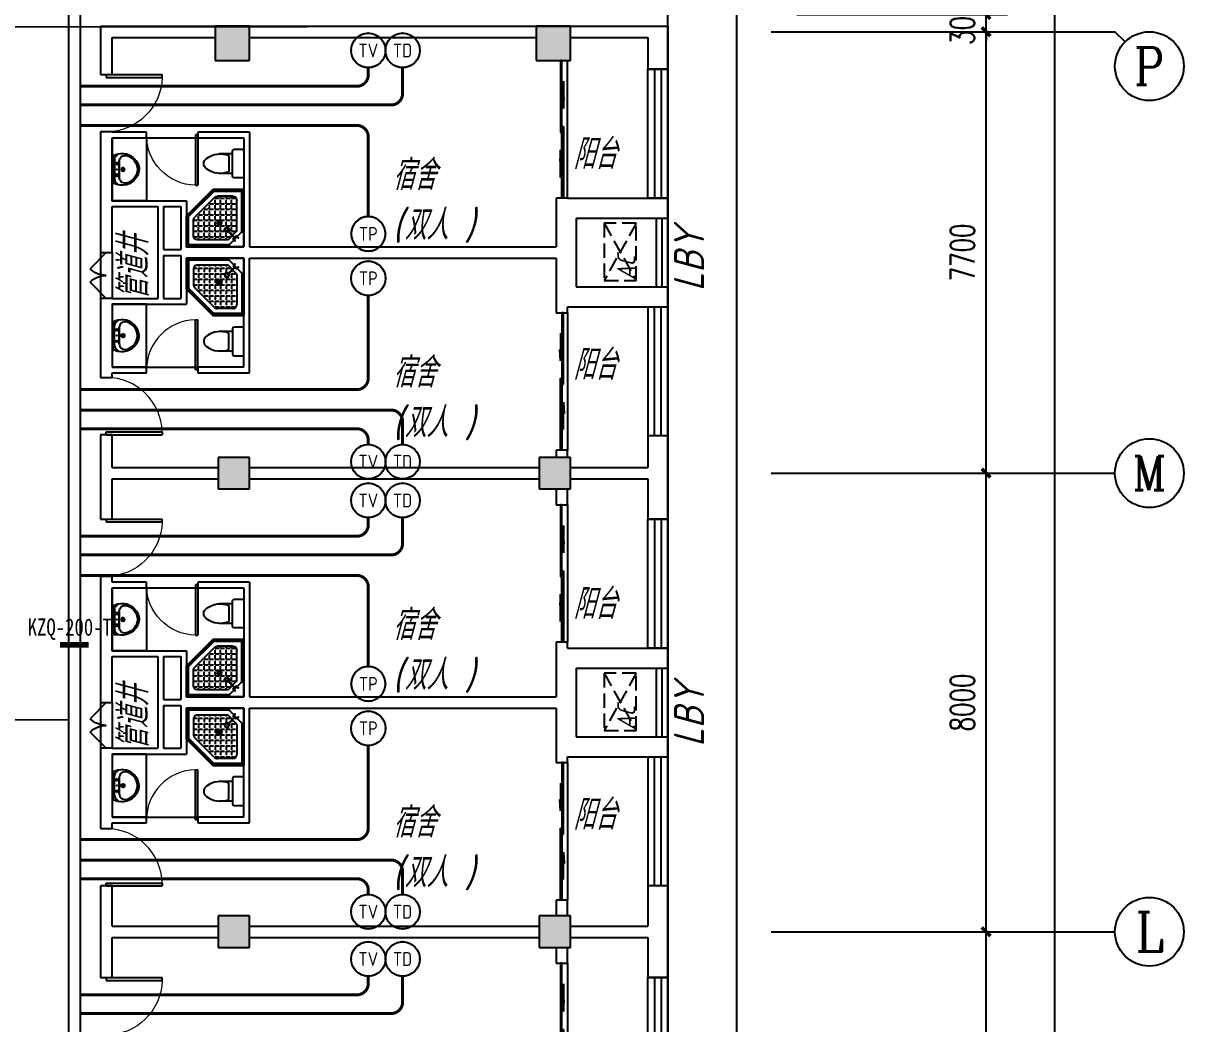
# Model space of a CAD drawing. Extents: x 0 to 2972856, y -1269770 to 0.
# Drawn here: x 2770806 to 2791056, y -901371 to -883916 of the extents above; entities that cross this region are included whole.
import ezdxf
from ezdxf.enums import TextEntityAlignment as Align

# ---------------------------------------------------------------- set-up
doc = ezdxf.new("R2010")
doc.units = 0
doc.header["$LTSCALE"] = 1000
doc.header["$PDSIZE"] = 50
doc.linetypes.add('DASH', pattern=[0.35, 0.25, -0.1])
for name, color, linetype in [('1-建筑底图', 8, 'Continuous'), ('AXIS_TEXT', 7, 'Continuous'), ('CABLETRAY_DIM', 3, 'Continuous'), ('CABLETRAY_PDS', 4, 'Continuous'), ('EQUIP-通讯', 3, 'Continuous'), ('PUB_TEXT', 7, 'Continuous'), ('WIRE-综合布线', 4, 'Continuous'), ('抗震支吊架', 2, 'Continuous'), ('洁具', 251, 'Continuous'), ('空调外机', 251, 'Continuous')]:
    doc.layers.add(name, color=color, linetype=linetype)
doc.styles.add('_TCH_AXIS', font='COMPLEX', dxfattribs={"bigfont": 'GBCBIG'})
doc.styles.add('_TEL_ATTDEF', font='GBENOR', dxfattribs={"width": 0.8, "height": 3, "bigfont": 'GBCBIG'})
doc.styles.add('_TEL_DIM', font='SIMPLEX', dxfattribs={"width": 0.8, "height": 3.5, "bigfont": 'HZTXT'})
doc.styles.add('A_DIM_T3', font='SIMPLEX', dxfattribs={"width": 0.7, "bigfont": 'HZ'})
doc.styles.add('COMPLEX', font='COMPLEX')
doc.styles.add('kzcad', font='', dxfattribs={"width": 0.8})
doc.styles.get("Standard").update_dxf_attribs({"font": 'gbeitc.shx', "bigfont": 'gbcbig.shx'})
doc.styles.get('kzcad').set_extended_font_data('SimSun')
doc.linetypes.add('JIEDI', pattern='A,1.25,-0.25,0.25,-0.25,0.625,["/",Standard,S=0.6,R=0,X=0,Y=-0.3],0.625,-0.25,0.25,-0.25', length=4)
doc.dimstyles.new('_TCH_ARCH&&150', dxfattribs={"dimtxt": 420, "dimasz": 150, "dimexe": 375, "dimexo": 450, "dimgap": 202.5, "dimtad": 1, "dimdec": 0, "dimzin": 0, "dimdsep": 46, "dimtxsty": 'A_DIM_T3', "dimblk": 'ARCHTICK', "dimcen": 0.09, "dimclrt": 7, "dimazin": 2, "dimtfac": 1, "dimtdec": 0, "dimtix": 1, "dimtmove": 2, "dimatfit": 3, "dimfxl": 150, "dimtolj": 1, "dimtzin": 0, "dimarcsym": 0})

# ---------------------------------------------------------------- blocks, each defined once
blk = doc.blocks.new('$equip$00003204')
at = {"const_width": 0.05}
blk.add_lwpolyline([(0, 0.5, -1), (0, -0.5, -1), (0, 0.5, 0.021884)], format="xyb", dxfattribs=at)
blk.add_circle((0, 0), 0.5)
for p in [(0, 0.5), (-0.5, 0), (0.5, 0), (0, -0.5)]:
    blk.add_point(p)
at = {"color": 7, "style": '_TEL_ATTDEF'}
blk.add_attdef('$TEXT$', text='', height=0.4, dxfattribs=at).set_placement((0, 0), align=Align.MIDDLE_CENTER)
at = {"color": 7, "style": '_TEL_DIM', "flags": 1}
for tag in ['A', 'REMARK']:
    blk.add_attdef(tag, text='', height=0.00002, dxfattribs=at).set_placement((0, 0), align=Align.MIDDLE_CENTER)
blk = doc.blocks.new('$equip$00003209')
at = {"const_width": 0.05}
blk.add_lwpolyline([(0, 0.5, -1), (0, -0.5, -1), (0, 0.5, 0.021884)], format="xyb", dxfattribs=at)
blk.add_circle((0, 0), 0.5)
for p in [(0, 0.5), (-0.5, 0), (0.5, 0), (0, -0.5)]:
    blk.add_point(p)
at = {"color": 7, "style": '_TEL_ATTDEF'}
blk.add_attdef('$TEXT$', text='', height=0.4, dxfattribs=at).set_placement((0, 0), align=Align.MIDDLE_CENTER)
at = {"color": 7, "style": '_TEL_DIM', "flags": 1}
for tag in ['A', 'REMARK']:
    blk.add_attdef(tag, text='', height=0.00002, dxfattribs=at).set_placement((0, 0), align=Align.MIDDLE_CENTER)
blk = doc.blocks.new('$equip$00003208')
at = {"const_width": 0.05}
blk.add_lwpolyline([(0, 0.5, -1), (0, -0.5, -1), (0, 0.5, 0.021884)], format="xyb", dxfattribs=at)
blk.add_circle((0, 0), 0.5)
for p in [(0, 0.5), (-0.5, 0), (0.5, 0), (0, -0.5)]:
    blk.add_point(p)
at = {"color": 7, "style": '_TEL_ATTDEF'}
blk.add_attdef('$TEXT$', text='', height=0.4, dxfattribs=at).set_placement((0, 0), align=Align.MIDDLE_CENTER)
at = {"color": 7, "style": '_TEL_DIM', "flags": 1}
for tag in ['A', 'REMARK']:
    blk.add_attdef(tag, text='', height=0.00002, dxfattribs=at).set_placement((0, 0), align=Align.MIDDLE_CENTER)
blk = doc.blocks.new('1F平面-CAD导入_dwg_Drawing4_t3_dwg_$plan$00001613-474159-1F-927810-1F')
at = {"layer": '洁具'}
for p, q in [((-30, 250), (-170, 250)), ((-200, 170), (-430, 170)), ((-260, -140), (-260, 140)), ((-200, -170), (-200, -220)), ((-170, -250), (-30, -250))]:
    blk.add_line(p, q, dxfattribs=at)
for points in [[(-200, 220), (-200, 170), (-200, -170), (-430, -170)], [(0, -220), (0, 220)]]:
    blk.add_lwpolyline(points, dxfattribs=at)
for centre, radius, start, end in [((-170, 220), 30, 90, 180), ((-30, 220), 30, 0, 90), ((-590, 0), 110, 123.4509, 236.5491), ((-413, -227), 398, 67.4505, 126.6381), ((-413, 227), 398, 233.3619, 292.5495), ((-170, -220), 30, 180, 270), ((-30, -220), 30, 270, 0)]:
    blk.add_arc(centre, radius, start, end, dxfattribs=at)
blk = doc.blocks.new('$lvtry$00000169')
at = {"color": 0}
for p, q in [((259, -36), (259, 0)), ((259, -36), (36, -259)), ((276, -120), (120, -276)), ((144, -151), (291, -298)), ((151, -144), (298, -291)), ((259, -24), (976, -24)), ((259, -36), (964, -36)), ((270, -213), (270, -143)), ((276, -120), (808, -120)), ((366, -213), (366, -143)), ((462, -213), (462, -143)), ((558, -213), (558, -143)), ((655, -213), (655, -143)), ((751, -213), (751, -143)), ((847, -213), (847, -143)), ((880, -192), (880, -460)), ((964, -36), (976, -24)), ((964, -36), (964, -525)), ((976, -24), (976, -530)), ((36, -259), (0, -259)), ((24, -259), (24, -976)), ((36, -259), (36, -964)), ((120, -276), (120, -808)), ((120, -309), (147, -309)), ((173, -309), (173, -239)), ((173, -309), (243, -309)), ((173, -405), (173, -335)), ((183, -213), (205, -213)), ((220, -213), (243, -213)), ((270, -213), (340, -213)), ((270, -263), (270, -239)), ((270, -405), (270, -335)), ((334, -309), (340, -309)), ((366, -213), (436, -213)), ((366, -309), (366, -239)), ((366, -309), (436, -309)), ((366, -405), (366, -335)), ((462, -213), (532, -213)), ((462, -309), (462, -239)), ((462, -309), (532, -309)), ((462, -405), (462, -335)), ((558, -213), (628, -213)), ((558, -309), (558, -239)), ((558, -309), (628, -309)), ((558, -405), (558, -335)), ((655, -213), (725, -213)), ((655, -309), (655, -239)), ((655, -309), (725, -309)), ((655, -405), (655, -335)), ((751, -213), (821, -213)), ((751, -309), (751, -239)), ((751, -309), (821, -309)), ((751, -405), (751, -335)), ((847, -213), (880, -213)), ((847, -309), (847, -239)), ((847, -309), (880, -309)), ((847, -405), (847, -335)), ((120, -405), (147, -405)), ((120, -501), (147, -501)), ((120, -598), (147, -598)), ((173, -405), (243, -405)), ((173, -501), (173, -431)), ((173, -501), (243, -501)), ((173, -598), (173, -528)), ((173, -598), (243, -598)), ((270, -405), (340, -405)), ((270, -501), (270, -431)), ((270, -501), (340, -501)), ((270, -598), (270, -528)), ((270, -598), (340, -598)), ((366, -405), (379, -405)), ((366, -501), (366, -431)), ((366, -501), (436, -501)), ((366, -598), (366, -528)), ((366, -598), (436, -598)), ((462, -405), (532, -405)), ((462, -501), (462, -431)), ((462, -501), (532, -501)), ((462, -598), (462, -528)), ((462, -598), (532, -598)), ((859, -511), (511, -859)), ((964, -525), (525, -964)), ((976, -530), (530, -976)), ((558, -405), (628, -405)), ((558, -501), (558, -431)), ((558, -501), (628, -501)), ((558, -598), (558, -528)), ((558, -598), (628, -598)), ((655, -405), (725, -405)), ((655, -501), (655, -431)), ((655, -501), (725, -501)), ((655, -598), (655, -528)), ((655, -598), (725, -598)), ((751, -405), (821, -405)), ((751, -501), (751, -431)), ((751, -501), (821, -501)), ((751, -598), (751, -528)), ((751, -598), (773, -598)), ((847, -405), (880, -405)), ((847, -501), (847, -431)), ((847, -501), (867, -501)), ((964, -525), (976, -530)), ((120, -694), (147, -694)), ((120, -790), (147, -790)), ((173, -694), (173, -624)), ((173, -694), (243, -694)), ((173, -790), (173, -720)), ((173, -790), (243, -790)), ((270, -694), (270, -624)), ((270, -694), (340, -694)), ((270, -790), (270, -720)), ((270, -790), (340, -790)), ((366, -694), (366, -624)), ((366, -694), (436, -694)), ((366, -790), (366, -720)), ((366, -790), (436, -790)), ((462, -694), (462, -624)), ((462, -694), (532, -694)), ((462, -790), (462, -720)), ((462, -790), (532, -790)), ((558, -694), (558, -624)), ((558, -694), (628, -694)), ((558, -790), (558, -720)), ((558, -790), (580, -790)), ((655, -694), (655, -624)), ((655, -694), (676, -694)), ((36, -964), (24, -976)), ((24, -976), (530, -976)), ((36, -964), (525, -964)), ((173, -878), (173, -816)), ((192, -880), (460, -880)), ((270, -880), (270, -816)), ((366, -880), (366, -816)), ((462, -880), (462, -816)), ((525, -964), (530, -976))]:
    blk.add_line(p, q, dxfattribs=at)
blk.add_lwpolyline([(0, 0), (0, -1000), (540, -1000), (1000, -540), (1000, 0)], close=True)
for points in [[(0, 0), (0, -1000)], [(0, 0), (1000, 0)], [(1000, 0), (1000, -540)], [(136, -190), (148, -178), (132, -162), (121, -174)], [(190, -136), (178, -148), (162, -132), (174, -121)], [(1000, -540), (540, -1000)], [(0, -1000), (540, -1000)]]:
    blk.add_lwpolyline(points, close=True, dxfattribs=at)
for radius in [43.8, 31.1]:
    blk.add_circle((416, -428), radius, dxfattribs=at)
for centre, radius, start, end in [((808, -192), 72, 0, 90), ((296, -296), 40.6, 142.583, 128.4197), ((296, -296), 28.6, 145.828, 125.6599), ((808, -460), 72, 315, 0), ((192, -808), 72, 180, 270), ((460, -808), 72, 270, 315)]:
    blk.add_arc(centre, radius, start, end, dxfattribs=at)
for p in [(103, -156, 0), (156, -102, 0), (416, -428, 0)]:
    blk.add_point(p, dxfattribs=at)
blk = doc.blocks.new('$lvtry$00000178')
at = {"color": 0}
for p, q in [((-238, 0), (238, 0)), ((-214, -36), (-272, -91)), ((-180, -23), (180, -23)), ((-142, -105), (140, -105)), ((140, -105), (-142, -105)), ((216, -37), (268, -91))]:
    blk.add_line(p, q, dxfattribs=at)
blk.add_lwpolyline([(-104, -430, 0.224698), (110, -425, 0.348046), (269, -79), (239, 0), (-241, 0), (-271, -79, 0.356844)], format="xyb", close=True, dxfattribs=at)
for centre, radius in [((-100, -65), 16.3), ((1, -172), 31.6), ((100, -65), 16.3)]:
    blk.add_circle(centre, radius, dxfattribs=at)
at = {"color": 0, "lineweight": 13}
blk.add_circle((1, -172), 23, dxfattribs=at)
at = {"color": 0}
for centre, radius, start, end in [((-142, -205), 100, 90, 190.5602), ((-180, -73), 50, 90, 133.181), ((140, -205), 100, 349.4398, 90), ((180, -73), 50, 44.5607, 90), ((-1, -179), 243, 190.5602, 349.4398)]:
    blk.add_arc(centre, radius, start, end, dxfattribs=at)
for p in [(0, -65), (1, -172)]:
    blk.add_point(p, dxfattribs=at)
blk = doc.blocks.new('A$C70365C93')
at = {"layer": '洁具'}
blk.add_lwpolyline([(-1900, 2300), (-1900, 1700), (-800, 1700), (-800, 2300)], close=True, dxfattribs=at)
blk.add_blockref('$lvtry$00000178', (-1350, 2280), dxfattribs=at)
at = {"layer": '洁具', "rotation": 180}
blk.add_blockref('$lvtry$00000169', (0, 0), dxfattribs=at)
at = {"layer": '洁具', "extrusion": (0, 0, -1), "xscale": -1, "zscale": -1, "rotation": 90}
blk.add_blockref('1F平面-CAD导入_dwg_Drawing4_t3_dwg_$plan$00001613-474159-1F-927810-1F', (1450, 0), dxfattribs=at)
blk = doc.blocks.new('A$Cf5a72a1b')
at = {"layer": '空调外机', "linetype": 'DASH'}
for p, q in [((1000, 563), (0, 0)), ((1000, 0), (0, 563))]:
    blk.add_line(p, q, dxfattribs=at)
blk.add_lwpolyline([(1000, 563), (0, 563), (0, 0), (1000, 0)], close=True, dxfattribs=at)
at = {"layer": 'PUB_TEXT'}
blk.add_text('AC', height=315, dxfattribs=at).set_placement((5, 18))
blk = doc.blocks.new('_ArchTick')
at = {"color": 0, "linetype": 'ByBlock', "const_width": 0.4}
blk.add_lwpolyline([(-0.5, -0.5), (0.5, 0.5)], dxfattribs=at)
blk = doc.blocks.new('*D75')
at = {"layer": '1-建筑底图', "color": 0, "lineweight": -2, "transparency": 16777216}
for p, q in [((2169527, -728326), (2174402, -728326)), ((2174027, -807926), (2174027, -728326)), ((2169527, -807926), (2174402, -807926))]:
    blk.add_line(p, q, dxfattribs=at)
at = {"layer": 'Defpoints', "color": 0, "transparency": 16777216}
for p in [(2169077, -728326), (2174027, -728326), (2169077, -807926)]:
    blk.add_point(p, dxfattribs=at)
at = {"layer": '1-建筑底图', "color": 0, "lineweight": -2, "transparency": 16777216, "xscale": 150, "yscale": 150, "zscale": 150}
for p, rotation in [((2174027, -728326), 90), ((2174027, -807926), 270)]:
    blk.add_blockref('_ArchTick', p, dxfattribs=dict(at, rotation=rotation))
at = {"layer": '1-建筑底图', "color": 7, "transparency": 16777216, "insert": (2173614, -768126), "char_height": 420, "attachment_point": 5, "rotation": 90, "style": 'A_DIM_T3'}
blk.add_mtext('\\A1;79600', dxfattribs=at)
blk = doc.blocks.new('*D84')
at = {"layer": '1-建筑底图', "color": 0, "lineweight": -2, "transparency": 16777216}
for p, q in [((2169527, -756126), (2173202, -756126)), ((2172827, -764126), (2172827, -756126)), ((2169527, -764126), (2173202, -764126))]:
    blk.add_line(p, q, dxfattribs=at)
at = {"layer": 'Defpoints', "color": 0, "transparency": 16777216}
for p in [(2169077, -756126), (2172827, -756126), (2169077, -764126)]:
    blk.add_point(p, dxfattribs=at)
at = {"layer": '1-建筑底图', "color": 0, "lineweight": -2, "transparency": 16777216, "xscale": 150, "yscale": 150, "zscale": 150}
for p, rotation in [((2172827, -756126), 90), ((2172827, -764126), 270)]:
    blk.add_blockref('_ArchTick', p, dxfattribs=dict(at, rotation=rotation))
at = {"layer": '1-建筑底图', "color": 7, "transparency": 16777216, "insert": (2172414, -760126), "char_height": 420, "attachment_point": 5, "rotation": 90, "style": 'A_DIM_T3'}
blk.add_mtext('\\A1;8000', dxfattribs=at)
blk = doc.blocks.new('*D85')
at = {"layer": '1-建筑底图', "color": 0, "lineweight": -2, "transparency": 16777216}
for p, q in [((2169527, -748126), (2173202, -748126)), ((2172827, -756126), (2172827, -748126)), ((2169527, -756126), (2173202, -756126))]:
    blk.add_line(p, q, dxfattribs=at)
at = {"layer": 'Defpoints', "color": 0, "transparency": 16777216}
for p in [(2169077, -748126), (2172827, -748126), (2169077, -756126)]:
    blk.add_point(p, dxfattribs=at)
at = {"layer": '1-建筑底图', "color": 0, "lineweight": -2, "transparency": 16777216, "xscale": 150, "yscale": 150, "zscale": 150}
for p, rotation in [((2172827, -748126), 90), ((2172827, -756126), 270)]:
    blk.add_blockref('_ArchTick', p, dxfattribs=dict(at, rotation=rotation))
at = {"layer": '1-建筑底图', "color": 7, "transparency": 16777216, "insert": (2172414, -752126), "char_height": 420, "attachment_point": 5, "rotation": 90, "style": 'A_DIM_T3'}
blk.add_mtext('\\A1;8000', dxfattribs=at)
blk = doc.blocks.new('*D86')
at = {"layer": '1-建筑底图', "color": 0, "lineweight": -2, "transparency": 16777216}
for p, q in [((2169527, -740426), (2173202, -740426)), ((2172827, -748126), (2172827, -740426)), ((2169527, -748126), (2173202, -748126))]:
    blk.add_line(p, q, dxfattribs=at)
at = {"layer": 'Defpoints', "color": 0, "transparency": 16777216}
for p in [(2169077, -740426), (2172827, -740426), (2169077, -748126)]:
    blk.add_point(p, dxfattribs=at)
at = {"layer": '1-建筑底图', "color": 0, "lineweight": -2, "transparency": 16777216, "xscale": 150, "yscale": 150, "zscale": 150}
for p, rotation in [((2172827, -740426), 90), ((2172827, -748126), 270)]:
    blk.add_blockref('_ArchTick', p, dxfattribs=dict(at, rotation=rotation))
at = {"layer": '1-建筑底图', "color": 7, "transparency": 16777216, "insert": (2172414, -744276), "char_height": 420, "attachment_point": 5, "rotation": 90, "style": 'A_DIM_T3'}
blk.add_mtext('\\A1;7700', dxfattribs=at)
blk = doc.blocks.new('*D87')
at = {"layer": '1-建筑底图', "color": 0, "lineweight": -2, "transparency": 16777216}
for p, q in [((2169527, -740126), (2173202, -740126)), ((2172827, -740126), (2172827, -739976)), ((2172827, -740426), (2172827, -740126)), ((2169527, -740426), (2173202, -740426)), ((2172827, -740426), (2172827, -740576))]:
    blk.add_line(p, q, dxfattribs=at)
at = {"layer": 'Defpoints', "color": 0, "transparency": 16777216}
for p in [(2169077, -740126), (2172827, -740126), (2169077, -740426)]:
    blk.add_point(p, dxfattribs=at)
at = {"layer": '1-建筑底图', "color": 0, "lineweight": -2, "transparency": 16777216, "xscale": 150, "yscale": 150, "zscale": 150}
for p, rotation in [((2172827, -740126), 270), ((2172827, -740426), 90)]:
    blk.add_blockref('_ArchTick', p, dxfattribs=dict(at, rotation=rotation))
at = {"layer": '1-建筑底图', "color": 7, "transparency": 16777216, "insert": (2172414, -740276), "char_height": 420, "attachment_point": 5, "rotation": 90, "style": 'A_DIM_T3'}
blk.add_mtext('\\A1;300', dxfattribs=at)
blk = doc.blocks.new('$DorLib2D$00000131')
at = {"color": 0, "linetype": 'Continuous'}
for p, q in [((0.15, 0.125), (0.2319, 0.1973)), ((0.2319, 0.1973), (0.2319, 0.125)), ((-0.5, 0.125), (-0.5, 0)), ((0.0192, 0.125), (-0.5, 0.125)), ((0.0192, 0), (0.0192, 0.125)), ((0.35, 0.125), (0.15, 0.125)), ((-0.5, 0), (0.0192, 0)), ((-0.024, 0), (0.5, 0)), ((-0.024, -0.125), (-0.024, 0)), ((0.5, 0), (0.5, -0.125)), ((-0.35, -0.125), (-0.15, -0.125)), ((-0.2319, -0.1973), (-0.2319, -0.125)), ((-0.15, -0.125), (-0.2319, -0.1973)), ((0.5, -0.125), (-0.024, -0.125))]:
    blk.add_line(p, q, dxfattribs=at)
blk = doc.blocks.new('_AXISO')
blk.add_circle((0, 0), 0.5)
at = {"layer": 'AXIS_TEXT', "style": 'COMPLEX', "width": 1.041667}
blk.add_attdef('A', text='', height=0.56, dxfattribs=at).set_placement((-0.25, -0.28), (0.25, -0.28), align=Align.FIT)
blk = doc.blocks.new('$DorLib2D$00000116')
at = {"color": 0}
for p, q in [((-0.5, 0), (-0.146, 0.354)), ((0.5, 0), (0.146, 0.354))]:
    blk.add_line(p, q, dxfattribs=at)
for centre, start, end in [((-0.5, 0), 0, 45), ((0.5, 0), 135, 180)]:
    blk.add_arc(centre, 0.5, start, end, dxfattribs=at)
blk = doc.blocks.new('$DorLib2D$00000001')
for p, q in [((0.45, 0.975), (0.5, 0.975)), ((0.45, 0), (0.45, 0.975)), ((0.5, 0), (0.5, 0.975)), ((0.5, 0), (0.45, 0))]:
    blk.add_line(p, q)
at = {"lineweight": 13}
blk.add_arc((0.475, 0), 0.975, 91.4693, 180, dxfattribs=at)
blk = doc.blocks.new('$WINLIB2D$00000001')
at = {"color": 0}
for points in [[(-0.5, 0.5), (-0.5, -0.5)], [(-0.5, 0.5), (0.5, 0.5)], [(0.5, -0.5), (0.5, 0.5)], [(0.5, 0.1667), (-0.5, 0.1667)], [(0.5, -0.1667), (-0.5, -0.1667)], [(-0.5, -0.5), (0.5, -0.5)]]:
    blk.add_lwpolyline(points, dxfattribs=at)
blk = doc.blocks.new('1-1层建筑底图')
at = {"layer": '1-建筑底图'}
for points in [[(2159976.6, -740326.3), (2159376.6, -740326.3), (2159376.6, -740926.3), (2159976.6, -740926.3)], [(2165576.6, -740326.3), (2164976.6, -740326.3), (2164976.6, -740926.3), (2165576.6, -740926.3)], [(2159976.6, -747851.3), (2159426.6, -747851.3), (2159426.6, -748401.3), (2159976.6, -748401.3)], [(2165576.6, -747851.3), (2165026.6, -747851.3), (2165026.6, -748401.3), (2165576.6, -748401.3)], [(2159976.6, -755851.3), (2159426.6, -755851.3), (2159426.6, -756401.3), (2159976.6, -756401.3)], [(2165576.6, -755851.3), (2165026.6, -755851.3), (2165026.6, -756401.3), (2165576.6, -756401.3)]]:
    blk.add_hatch(color=256, dxfattribs=at).paths.add_polyline_path(points)
for p, q in [((2168476.6, -809126.3), (2168476.6, -727126.3)), ((2167276.6, -807926.3), (2167276.6, -728326.3)), ((2157376.6, -740326.3), (2157376.6, -741172)), ((2157376.6, -740326.3), (2159376.6, -740326.3)), ((2159976.6, -740326.3), (2159376.6, -740326.3)), ((2159376.6, -740326.3), (2159376.6, -740926.3)), ((2159976.6, -740326.3), (2164976.6, -740326.3)), ((2159976.6, -740926.3), (2159976.6, -740326.3)), ((2165576.6, -740326.3), (2164976.6, -740326.3)), ((2164976.6, -740326.3), (2164976.6, -740926.3)), ((2165576.6, -740926.3), (2165576.6, -740326.3)), ((2165576.6, -740326.3), (2167276.6, -740326.3)), ((2167276.6, -741076.3), (2167276.6, -740326.3)), ((2157576.6, -741172), (2157576.6, -740526.3)), ((2157576.6, -740526.3), (2159376.6, -740526.3)), ((2159976.6, -740526.3), (2164976.6, -740526.3)), ((2165576.6, -740526.3), (2166926.6, -740526.3)), ((2166926.6, -740526.3), (2166926.6, -741076.3)), ((2169076.6, -740426.3), (2175076.6, -740426.3)), ((2175252.3, -740602), (2175076.6, -740426.3)), ((2159376.6, -740926.3), (2159976.6, -740926.3)), ((2164976.6, -740926.3), (2165576.6, -740926.3)), ((2165526.6, -743326.3), (2165526.6, -740926.3)), ((2166926.6, -741076.3), (2167276.6, -741076.3)), ((2157376.6, -741172), (2157576.6, -741172)), ((2157576.6, -742172), (2157376.6, -742172)), ((2157376.6, -742172), (2157376.6, -742176.3)), ((2157376.6, -742176.3), (2157376.6, -743376.3)), ((2157576.6, -742176.3), (2157576.6, -742172)), ((2158176.6, -742176.3), (2157576.6, -742176.3)), ((2157576.6, -742276.3), (2157576.6, -743376.3)), ((2157576.6, -742276.3), (2158176.6, -742276.3)), ((2158176.6, -742276.3), (2158176.6, -742176.3)), ((2158176.6, -742276.3), (2159076.6, -742276.3)), ((2159976.6, -742176.3), (2159076.6, -742176.3)), ((2159076.6, -742176.3), (2159076.6, -742276.3)), ((2159076.6, -742276.3), (2159876.6, -742276.3)), ((2159876.6, -742276.3), (2159876.6, -744176.3)), ((2159976.6, -742176.3), (2159976.6, -744176.3)), ((2157376.6, -743376.3), (2157376.6, -744276.3)), ((2157576.6, -743376.3), (2158376.6, -743376.3)), ((2158376.6, -743376.3), (2158876.6, -743376.3)), ((2158876.6, -743376.3), (2158876.6, -744176.3)), ((2165526.6, -743326.3), (2165326.6, -743326.3)), ((2165326.6, -743326.3), (2165326.6, -743576.3)), ((2165526.6, -743326.3), (2166926.6, -743326.3)), ((2167276.6, -743326.3), (2166926.6, -743326.3)), ((2167276.6, -743676.3), (2167276.6, -743326.3)), ((2157576.6, -744276.3), (2157576.6, -743476.3)), ((2157576.6, -743476.3), (2158376.6, -743476.3)), ((2158376.6, -743476.3), (2158376.6, -744276.3)), ((2158476.6, -743476.3), (2158776.6, -743476.3)), ((2158476.6, -743476.3), (2158476.6, -744226.3)), ((2158776.6, -743476.3), (2158776.6, -744226.3)), ((2165326.6, -743576.3), (2165326.6, -744176.3)), ((2165676.6, -743676.3), (2167276.6, -743676.3)), ((2165676.6, -743676.3), (2165676.6, -744276.3)), ((2158876.6, -744176.3), (2159876.6, -744176.3)), ((2159976.6, -744176.3), (2165326.6, -744176.3)), ((2157376.6, -744276.3), (2157576.6, -744276.3)), ((2157376.6, -744276.3), (2157376.6, -745076.3)), ((2157576.6, -744276.3), (2157576.6, -745076.3)), ((2158376.6, -744276.3), (2158376.6, -745076.3)), ((2158476.6, -744226.3), (2158776.6, -744226.3)), ((2158476.6, -744326.3), (2158476.6, -745076.3)), ((2158476.6, -744326.3), (2158776.6, -744326.3)), ((2158776.6, -744326.3), (2158776.6, -745076.3)), ((2158876.6, -744376.3), (2158876.6, -745176.3)), ((2158876.6, -744376.3), (2159876.6, -744376.3)), ((2159876.6, -746276.3), (2159876.6, -744376.3)), ((2159976.6, -746376.3), (2159976.6, -744376.3)), ((2159976.6, -744376.3), (2165326.6, -744376.3)), ((2165326.6, -744376.3), (2165326.6, -744976.3)), ((2165676.6, -744276.3), (2165676.6, -744876.3)), ((2165326.6, -744976.3), (2165326.6, -745326.3)), ((2165676.6, -744876.3), (2167276.6, -744876.3)), ((2167276.6, -745226.3), (2167276.6, -744876.3)), ((2157576.6, -745076.3), (2157376.6, -745076.3)), ((2157376.6, -745076.3), (2157376.6, -745176.3)), ((2157376.6, -745176.3), (2157376.6, -746376.3)), ((2157576.6, -745076.3), (2158376.6, -745076.3)), ((2157576.6, -745176.3), (2157576.6, -746276.3)), ((2157576.6, -745176.3), (2158376.6, -745176.3)), ((2158376.6, -745176.3), (2158876.6, -745176.3)), ((2158476.6, -745076.3), (2158776.6, -745076.3)), ((2165326.6, -745326.3), (2165526.6, -745326.3)), ((2165526.6, -745326.3), (2165526.6, -745226.3)), ((2165526.6, -745226.3), (2166926.6, -745226.3)), ((2165526.6, -745326.3), (2165526.6, -747726.3)), ((2166926.6, -745226.3), (2167276.6, -745226.3)), ((2157376.6, -746376.3), (2157376.6, -746455.9)), ((2158176.6, -746276.3), (2157576.6, -746276.3)), ((2157576.6, -746376.3), (2158176.6, -746376.3)), ((2157576.6, -746455.9), (2157576.6, -746376.3)), ((2158176.6, -746276.3), (2159076.6, -746276.3)), ((2158176.6, -746376.3), (2158176.6, -746276.3)), ((2159876.6, -746276.3), (2159076.6, -746276.3)), ((2159076.6, -746276.3), (2159076.6, -746376.3)), ((2159076.6, -746376.3), (2159976.6, -746376.3)), ((2157376.6, -746455.9), (2157576.6, -746455.9)), ((2157576.6, -747455.9), (2157376.6, -747455.9)), ((2157376.6, -747455.9), (2157376.6, -748126.3)), ((2157576.6, -748026.3), (2157576.6, -747455.9)), ((2167276.6, -747476.3), (2166926.6, -747476.3)), ((2166926.6, -747476.3), (2166926.6, -748026.3)), ((2167276.6, -748126.3), (2167276.6, -747476.3)), ((2165526.6, -747726.3), (2165326.6, -747726.3)), ((2165326.6, -747726.3), (2165326.6, -747851.3)), ((2165526.6, -747851.3), (2165526.6, -747726.3)), ((2157576.6, -748026.3), (2159426.6, -748026.3)), ((2159976.6, -747851.3), (2159426.6, -747851.3)), ((2159426.6, -747851.3), (2159426.6, -748401.3)), ((2159976.6, -748401.3), (2159976.6, -747851.3)), ((2159976.6, -748026.3), (2165026.6, -748026.3)), ((2165576.6, -747851.3), (2165026.6, -747851.3)), ((2165026.6, -747851.3), (2165026.6, -748401.3)), ((2165576.6, -748401.3), (2165576.6, -747851.3)), ((2165576.6, -748026.3), (2166926.6, -748026.3)), ((2157376.6, -748126.3), (2157376.6, -748926.3)), ((2157576.6, -748926.3), (2157576.6, -748226.3)), ((2157576.6, -748226.3), (2159426.6, -748226.3)), ((2159976.6, -748226.3), (2165026.6, -748226.3)), ((2165576.6, -748226.3), (2166926.6, -748226.3)), ((2166926.6, -748226.3), (2166926.6, -748926.3)), ((2167276.6, -748926.3), (2167276.6, -748126.3)), ((2169076.6, -748126.3), (2175076.6, -748126.3)), ((2159426.6, -748401.3), (2159976.6, -748401.3)), ((2165026.6, -748401.3), (2165576.6, -748401.3)), ((2165326.6, -748401.3), (2165326.6, -748676.3)), ((2165526.6, -748676.3), (2165526.6, -748401.3)), ((2165326.6, -748676.3), (2165526.6, -748676.3)), ((2165526.6, -748676.3), (2165526.6, -751076.3)), ((2157376.6, -748926.3), (2157576.6, -748926.3)), ((2166926.6, -748926.3), (2167276.6, -748926.3)), ((2157576.6, -749926.3), (2157376.6, -749926.3)), ((2157376.6, -749926.3), (2157376.6, -750026.3)), ((2157376.6, -750026.3), (2157376.6, -751226.3)), ((2157576.6, -750026.3), (2157576.6, -749926.3)), ((2158176.6, -750026.3), (2157576.6, -750026.3)), ((2158176.6, -750126.3), (2158176.6, -750026.3)), ((2159976.6, -750026.3), (2159076.6, -750026.3)), ((2159076.6, -750026.3), (2159076.6, -750126.3)), ((2159976.6, -750026.3), (2159976.6, -752026.3)), ((2157576.6, -750126.3), (2157576.6, -751226.3)), ((2157576.6, -750126.3), (2158176.6, -750126.3)), ((2158176.6, -750126.3), (2159076.6, -750126.3)), ((2159076.6, -750126.3), (2159876.6, -750126.3)), ((2159876.6, -750126.3), (2159876.6, -752026.3)), ((2157376.6, -751226.3), (2157376.6, -752126.3)), ((2157576.6, -751226.3), (2158376.6, -751226.3)), ((2158376.6, -751226.3), (2158876.6, -751226.3)), ((2158876.6, -751226.3), (2158876.6, -752026.3)), ((2165526.6, -751076.3), (2165326.6, -751076.3)), ((2165326.6, -751076.3), (2165326.6, -751426.3)), ((2165526.6, -751176.3), (2165526.6, -751076.3)), ((2165526.6, -751176.3), (2166926.6, -751176.3)), ((2167276.6, -751176.3), (2166926.6, -751176.3)), ((2167276.6, -751526.3), (2167276.6, -751176.3)), ((2157576.6, -752126.3), (2157576.6, -751326.3)), ((2157576.6, -751326.3), (2158376.6, -751326.3)), ((2158376.6, -751326.3), (2158376.6, -752126.3)), ((2158476.6, -751326.3), (2158776.6, -751326.3)), ((2158476.6, -751326.3), (2158476.6, -752076.3)), ((2158776.6, -751326.3), (2158776.6, -752076.3)), ((2165326.6, -751426.3), (2165326.6, -752026.3)), ((2165676.6, -751526.3), (2165676.6, -752126.3)), ((2165676.6, -751526.3), (2167276.6, -751526.3)), ((2158476.6, -752076.3), (2158776.6, -752076.3)), ((2158876.6, -752026.3), (2159876.6, -752026.3)), ((2159976.6, -752026.3), (2165326.6, -752026.3)), ((2157376.6, -752126.3), (2157576.6, -752126.3)), ((2157376.6, -752126.3), (2157376.6, -752926.3)), ((2157576.6, -752126.3), (2157576.6, -752926.3)), ((2158376.6, -752126.3), (2158376.6, -752926.3)), ((2158476.6, -752176.3), (2158476.6, -752926.3)), ((2158476.6, -752176.3), (2158776.6, -752176.3)), ((2158776.6, -752176.3), (2158776.6, -752926.3)), ((2158876.6, -752226.3), (2158876.6, -753026.3)), ((2158876.6, -752226.3), (2159876.6, -752226.3)), ((2159876.6, -754126.3), (2159876.6, -752226.3)), ((2159976.6, -754226.3), (2159976.6, -752226.3)), ((2159976.6, -752226.3), (2165326.6, -752226.3)), ((2165326.6, -752226.3), (2165326.6, -752826.3)), ((2165676.6, -752126.3), (2165676.6, -752726.3)), ((2165326.6, -752826.3), (2165326.6, -753176.3)), ((2165676.6, -752726.3), (2167276.6, -752726.3)), ((2167276.6, -753076.3), (2167276.6, -752726.3)), ((2157576.6, -752926.3), (2157376.6, -752926.3)), ((2157376.6, -752926.3), (2157376.6, -753026.3)), ((2157376.6, -753026.3), (2157376.6, -754226.3)), ((2157576.6, -752926.3), (2158376.6, -752926.3)), ((2157576.6, -753026.3), (2157576.6, -754126.3)), ((2157576.6, -753026.3), (2158376.6, -753026.3)), ((2158376.6, -753026.3), (2158876.6, -753026.3)), ((2158476.6, -752926.3), (2158776.6, -752926.3)), ((2165526.6, -753176.3), (2165526.6, -753076.3)), ((2165526.6, -753076.3), (2166926.6, -753076.3)), ((2166926.6, -753076.3), (2167276.6, -753076.3)), ((2165326.6, -753176.3), (2165526.6, -753176.3)), ((2165526.6, -753176.3), (2165526.6, -755576.3)), ((2157376.6, -754226.3), (2157376.6, -754326.3)), ((2158176.6, -754126.3), (2157576.6, -754126.3)), ((2157576.6, -754226.3), (2158176.6, -754226.3)), ((2157576.6, -754326.3), (2157576.6, -754226.3)), ((2158176.6, -754126.3), (2159076.6, -754126.3)), ((2158176.6, -754226.3), (2158176.6, -754126.3)), ((2159876.6, -754126.3), (2159076.6, -754126.3)), ((2159076.6, -754126.3), (2159076.6, -754226.3)), ((2159076.6, -754226.3), (2159976.6, -754226.3)), ((2157376.6, -754326.3), (2157576.6, -754326.3)), ((2157576.6, -755326.3), (2157376.6, -755326.3)), ((2157376.6, -755326.3), (2157376.6, -756126.3)), ((2157576.6, -756026.3), (2157576.6, -755326.3)), ((2167276.6, -755326.3), (2166926.6, -755326.3)), ((2166926.6, -755326.3), (2166926.6, -756026.3)), ((2167276.6, -756126.3), (2167276.6, -755326.3)), ((2165526.6, -755576.3), (2165326.6, -755576.3)), ((2165326.6, -755576.3), (2165326.6, -755851.3)), ((2165526.6, -755851.3), (2165526.6, -755576.3)), ((2159976.6, -755851.3), (2159426.6, -755851.3)), ((2159426.6, -755851.3), (2159426.6, -756401.3)), ((2159976.6, -756401.3), (2159976.6, -755851.3)), ((2165576.6, -755851.3), (2165026.6, -755851.3)), ((2165026.6, -755851.3), (2165026.6, -756401.3)), ((2165576.6, -756401.3), (2165576.6, -755851.3)), ((2157376.6, -756126.3), (2157376.6, -756926.3)), ((2157576.6, -756026.3), (2159426.6, -756026.3)), ((2159976.6, -756026.3), (2165026.6, -756026.3)), ((2165576.6, -756026.3), (2166926.6, -756026.3)), ((2167276.6, -756926.3), (2167276.6, -756126.3)), ((2169076.6, -756126.3), (2175076.6, -756126.3)), ((2157576.6, -756926.3), (2157576.6, -756226.3)), ((2157576.6, -756226.3), (2159426.6, -756226.3)), ((2159976.6, -756226.3), (2165026.6, -756226.3)), ((2165576.6, -756226.3), (2166926.6, -756226.3)), ((2166926.6, -756226.3), (2166926.6, -756926.3)), ((2159426.6, -756401.3), (2159976.6, -756401.3)), ((2165026.6, -756401.3), (2165576.6, -756401.3)), ((2165326.6, -756401.3), (2165326.6, -756676.3)), ((2165526.6, -756676.3), (2165526.6, -756401.3)), ((2165326.6, -756676.3), (2165526.6, -756676.3)), ((2165526.6, -756676.3), (2165526.6, -759076.3)), ((2157376.6, -756926.3), (2157576.6, -756926.3)), ((2166926.6, -756926.3), (2167276.6, -756926.3))]:
    blk.add_line(p, q, dxfattribs=at)
blk.add_lwpolyline([(2154676.6, -740342.1), (2167276.6, -740326.3), (2167276.6, -795926.3), (2154676.6, -795942.1)], close=True, dxfattribs=at)
for points in [[(2167076.6, -744876.3), (2167076.6, -743676.3)], [(2167176.6, -744876.3), (2167176.6, -743676.3)], [(2167076.6, -752726.3), (2167076.6, -751526.3)], [(2167176.6, -752726.3), (2167176.6, -751526.3)]]:
    blk.add_lwpolyline(points, dxfattribs=at)
ref = blk.add_blockref('_AXISO', (2175676.6, -741026.3), dxfattribs=dict(at, xscale=1200, yscale=1200, zscale=1200))
ref.add_attrib('A', 'P', dxfattribs={"layer": 'AXIS_TEXT', "height": 652.9, "style": '_TCH_AXIS'}).set_placement((2175412.3, -741352.7), (2175940.9, -741352.7), align=Align.FIT)
for name, p, xscale, yscale, zscale, rotation in [('$DorLib2D$00000131', (2165426.6, -742126.3), 2400, -200, 2400, 90), ('$WINLIB2D$00000001', (2167101.6, -742201.3), 2249.999999993481, 350, 2249.999999993481, 90), ('$DorLib2D$00000001', (2157476.6, -741672), -1000, 1000, -1000, 270), ('$DorLib2D$00000116', (2157476.6, -744676.3), 800, -800, 200, 269.9999999999926), ('$DorLib2D$00000131', (2165426.6, -746526.3), 2400, 200, 2400, 270), ('$WINLIB2D$00000001', (2167101.6, -746351.3), -2249.999999993481, 350, -2249.999999993481, 90), ('$DorLib2D$00000001', (2157476.6, -746955.9), 1000, 1000, 1000, 269.9999999999923), ('$DorLib2D$00000131', (2165426.6, -749876.3), -2400, 200, -2400, 270), ('$DorLib2D$00000001', (2157476.6, -749426.3), -1000, 1000, -1000, 270), ('$WINLIB2D$00000001', (2167101.6, -750051.3), 2249.999999993481, 350, 2249.999999993481, 90), ('$DorLib2D$00000116', (2157476.6, -752526.3), 800, -800, 200, 269.9999999999852), ('$WINLIB2D$00000001', (2167101.6, -754201.3), -2249.999999993481, 350, -2249.999999993481, 90), ('$DorLib2D$00000131', (2165426.6, -754376.3), 2400, 200, 2400, 270), ('$DorLib2D$00000001', (2157476.6, -754826.3), 1000, 1000, 1000, 270), ('$DorLib2D$00000131', (2165426.6, -757876.3), -2400, 200, -2400, 270), ('$DorLib2D$00000001', (2157476.6, -757426.3), -1000, 1000, -1000, 270), ('$WINLIB2D$00000001', (2167101.6, -758051.3), 2249.999999993481, 350, 2249.999999993481, 90)]:
    blk.add_blockref(name, p, dxfattribs=dict(at, xscale=xscale, yscale=yscale, zscale=zscale, rotation=rotation))
at = {"layer": '1-建筑底图', "xscale": -1, "rotation": 90}
for p in [(2159876.6, -744176.3), (2159876.6, -752026.3)]:
    blk.add_blockref('A$C70365C93', p, dxfattribs=at)
at = {"layer": '1-建筑底图', "xscale": 900, "zscale": 900}
for p, yscale in [((2158626.6, -742226.3), -900), ((2158626.6, -746326.3), 900), ((2158626.6, -750076.3), -900), ((2158626.6, -754176.3), 900)]:
    blk.add_blockref('$DorLib2D$00000001', p, dxfattribs=dict(at, yscale=yscale))
at = {"layer": '1-建筑底图', "rotation": 90}
for name, p in [('A$Cf5a72a1b', (2166724.7, -744767.5)), ('A$C70365C93', (2159876.6, -744376.3)), ('A$Cf5a72a1b', (2166724.7, -752617.5)), ('A$C70365C93', (2159876.6, -752226.3))]:
    blk.add_blockref(name, p, dxfattribs=at)
at = {"layer": '1-建筑底图'}
ref = blk.add_blockref('_AXISO', (2175676.6, -748126.3), dxfattribs=dict(at, xscale=1200, yscale=1200, zscale=1200))
ref.add_attrib('A', 'M', dxfattribs={"layer": 'AXIS_TEXT', "height": 594, "style": '_TCH_AXIS'}).set_placement((2175379.6, -748423.3), (2175973.6, -748423.3), align=Align.FIT)
ref = blk.add_blockref('_AXISO', (2175676.6, -756126.3), dxfattribs=dict(at, xscale=1200, yscale=1200, zscale=1200))
ref.add_attrib('A', 'L', dxfattribs={"layer": 'AXIS_TEXT', "height": 683.5, "style": '_TCH_AXIS'}).set_placement((2175432.5, -756468.1), (2175920.7, -756468.1), align=Align.FIT)
for s, p in [('阳台', (2165621.4, -742818.5)), ('宿舍', (2162468.8, -743184.3)), ('(', (2162468.8, -744056.4)), ('双人', (2162678.8, -744056.4)), (')', (2163728.8, -744056.4)), ('阳台', (2165621.4, -746494)), ('宿舍', (2162468.8, -746629.7)), ('(', (2162468.8, -747501.8)), ('双人', (2162678.8, -747501.8)), (')', (2163728.8, -747501.8)), ('阳台', (2165621.4, -750668.5)), ('宿舍', (2162468.8, -751034.3)), ('(', (2162468.8, -751906.4)), ('双人', (2162678.8, -751906.4)), (')', (2163728.8, -751906.4)), ('宿舍', (2162468.8, -754479.7)), ('阳台', (2165621.4, -754344)), ('(', (2162468.8, -755351.8)), ('双人', (2162678.8, -755351.8)), (')', (2163728.8, -755351.8))]:
    blk.add_text(s, height=525, dxfattribs=at).set_placement(p)
for s, p in [('LBY', (2167906.2, -744951.8)), ('管道井', (2158212.5, -745109.8)), ('管道井', (2158212.5, -752959.8)), ('LBY', (2167906.2, -752898.8))]:
    blk.add_text(s, height=525, rotation=90, dxfattribs=at).set_placement(p)
for p1, p2, distance, picture, middle in [((2169076.6, -807926.3), (2169076.6, -728326.3), -4950, '*D75', (2173614.1, -768126.3)), ((2169076.6, -740426.3), (2169076.6, -740126.3), -3750, '*D87', (2172414.1, -740276.3)), ((2169076.6, -748126.3), (2169076.6, -740426.3), -3750, '*D86', (2172414.1, -744276.3)), ((2169076.6, -756126.3), (2169076.6, -748126.3), -3750, '*D85', (2172414.1, -752126.3)), ((2169076.6, -764126.3), (2169076.6, -756126.3), -3750, '*D84', (2172414.1, -760126.3))]:
    dim = blk.add_aligned_dim(p1=p1, p2=p2, distance=distance, dimstyle='_TCH_ARCH&&150', dxfattribs=at)
    dim.commit()
    dim.dimension.update_dxf_attribs({"geometry": picture, "text_midpoint": middle})

msp = doc.modelspace()

# ---------------------------------------------------------------- linework, layer by layer
at = {"layer": 'CABLETRAY_DIM', "linetype": 'ByBlock'}
msp.add_line((2771600, -896069), (2770260, -896073), dxfattribs=at)
at = {"layer": 'CABLETRAY_PDS', "linetype": 'ByBlock'}
for p, q in [((2771600, -941023), (2771600, -882857)), ((2771800, -882857), (2771800, -941023))]:
    msp.add_line(p, q, dxfattribs=at)
at = {"layer": 'WIRE-综合布线', "linetype": 'Continuous', "const_width": 52.5}
for points in [[(2777425, -884691), (2777425, -885142, -0.414214), (2777225, -885342), (2771800, -885342)], [(2776827, -884691), (2776827, -884816, -0.414214), (2776627, -885016), (2771800, -885016)], [(2771800, -885699), (2776627, -885699, -0.414214), (2776827, -885899), (2776827, -887290)], [(2771800, -890307), (2776627, -890307, 0.414214), (2776827, -890107), (2776827, -888666)], [(2777425, -891266), (2777425, -890864, 0.414214), (2777225, -890664), (2771800, -890664)], [(2776827, -891266), (2776827, -891190, 0.414214), (2776627, -890990), (2771800, -890990)], [(2777425, -892541), (2777425, -892992, -0.414214), (2777225, -893192), (2771800, -893192)], [(2776827, -892541), (2776827, -892666, -0.414214), (2776627, -892866), (2771800, -892866)], [(2771800, -893549), (2776627, -893549, -0.414214), (2776827, -893749), (2776827, -895140)], [(2771800, -898157), (2776627, -898157, 0.414214), (2776827, -897957), (2776827, -896516)], [(2777425, -899116), (2777425, -898714, 0.414214), (2777225, -898514), (2771800, -898514)], [(2776827, -899116), (2776827, -899040, 0.414214), (2776627, -898840), (2771800, -898840)], [(2777425, -900541), (2777425, -900992, -0.414214), (2777225, -901192), (2771800, -901192)], [(2776827, -900541), (2776827, -900666, -0.414214), (2776627, -900866), (2771800, -900866)]]:
    msp.add_lwpolyline(points, format="xyb", dxfattribs=at)
at = {"layer": '抗震支吊架', "color": 2, "const_width": 100}
msp.add_lwpolyline([(2771450, -894760), (2771950, -894760)], dxfattribs=at)

# ---------------------------------------------------------------- block references
at = {"layer": '1-建筑底图', "linetype": 'ByBlock'}
msp.add_blockref('1-1层建筑底图', (614779, -143639), dxfattribs=at)
at = {"layer": 'EQUIP-通讯', "linetype": 'JIEDI', "xscale": 600, "yscale": 600, "zscale": 600}
for name, p, values in [('$equip$00003204', (2776827, -884391), {'$TEXT$': 'TV'}), ('$equip$00003209', (2777425, -884391), {'$TEXT$': 'TD'}), ('$equip$00003208', (2776827, -888366), {'$TEXT$': 'TP'}), ('$equip$00003204', (2776827, -891566), {'$TEXT$': 'TV'}), ('$equip$00003209', (2777425, -891566), {'$TEXT$': 'TD'}), ('$equip$00003204', (2776827, -892241), {'$TEXT$': 'TV'}), ('$equip$00003209', (2777425, -892241), {'$TEXT$': 'TD'}), ('$equip$00003208', (2776827, -896216), {'$TEXT$': 'TP'}), ('$equip$00003204', (2776827, -899416), {'$TEXT$': 'TV'}), ('$equip$00003209', (2777425, -899416), {'$TEXT$': 'TD'}), ('$equip$00003204', (2776827, -900241), {'$TEXT$': 'TV'}), ('$equip$00003209', (2777425, -900241), {'$TEXT$': 'TD'})]:
    msp.add_blockref(name, p, dxfattribs=at).add_auto_attribs(values)
at = {"layer": 'EQUIP-通讯', "linetype": 'JIEDI'}
ref = msp.add_blockref('$equip$00003208', (2776827, -887590), dxfattribs=dict(at, xscale=-600, yscale=600, zscale=600))
ref.add_attrib('$TEXT$', 'TP', dxfattribs={"layer": '0', "color": 7, "height": 240, "style": '_TEL_ATTDEF'}).set_placement((2776827, -887590), align=Align.MIDDLE_CENTER)
ref = msp.add_blockref('$equip$00003208', (2776827, -895440), dxfattribs=dict(at, xscale=-600, yscale=600, zscale=600))
ref.add_attrib('$TEXT$', 'TP', dxfattribs={"layer": '0', "color": 7, "height": 240, "style": '_TEL_ATTDEF'}).set_placement((2776827, -895440), align=Align.MIDDLE_CENTER)

# ---------------------------------------------------------------- texts
at = {"layer": '抗震支吊架', "color": 2, "style": 'kzcad', "width": 0.8}
msp.add_text('KZQ-200-TL', height=300, rotation=359.8854, dxfattribs=at).set_placement((2771700, -894600), align=Align.CENTER)

doc.saveas('drawing.dxf')
